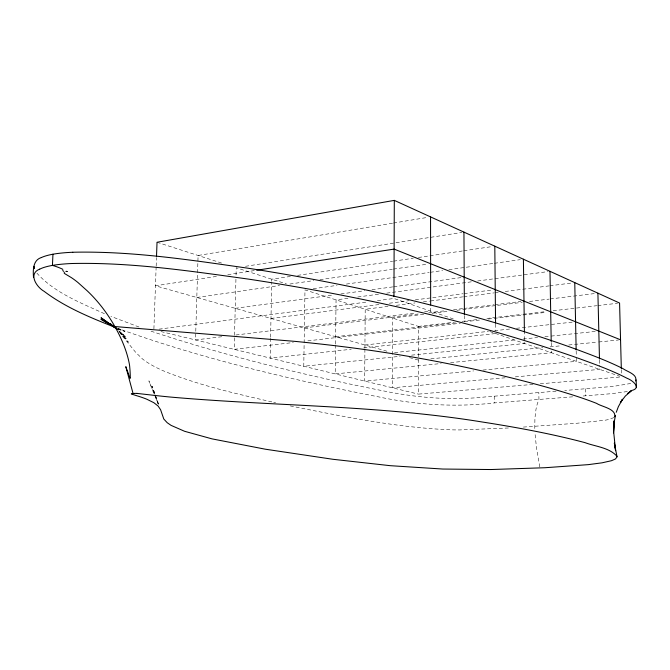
<?xml version="1.0" encoding="UTF-8"?>
<svg xmlns="http://www.w3.org/2000/svg" width="670" height="670" viewBox="0 0 670 670"><rect width="100%" height="100%" fill="white"/><g stroke="black" fill="none" stroke-linecap="round" stroke-linejoin="round"><path stroke-width="0.5" stroke-dasharray="3.35 2.51" d="M532.985 384.413L418.382 394.119L418.415 326.399L304.976 289.892L303.77 366.264L400.174 356.323M364.907 349.12L364.664 381.062L473.64 370.92M364.916 348.09L365.209 309.272L388.031 306.374M335.536 344.975L335.201 373.902L441.22 363.525M335.544 343.945L336.055 299.892L349.489 298.1M270.579 338.266L270.178 358.098L351.231 349.271M270.596 337.228L271.719 282.305M271.735 281.266L271.777 279.206L290.361 276.45M235.941 279.206L234.182 349.346L293.309 342.529M236.049 275.043L236.234 267.766L286.425 283.921M153.907 328.803L156.135 267.137M156.169 266.099L156.47 257.808M613.879 417.544L609.834 419.202A41.523 5.226 -0.6 0 1 605.06 420.224L577.297 423.214L522.407 427.142M630.696 383.475L613.326 386.389L564.735 390.484M627.296 391.556L612.079 393.633L582.473 396.062M65.333 271.836L66.506 271.434A3.509 2.496 78.5 0 1 67.201 271.626L67.335 271.693A97.016 71.288 82.6 0 0 64.647 270.211M392.494 223.21L198.086 255.479L195.514 339.95L222.448 336.65M393.524 223.035L427.468 217.407M245.505 266.308L461.881 232.431M216.418 276.417L155.457 285.788L388.541 351.666M227.783 274.675L254.642 270.546M297.589 275.378L392.578 261.308M393.617 261.158L413.231 258.252M418.398 257.489L462.794 250.915M463.824 250.764L492.735 246.476M196.804 297.472L279.566 285.521M289.917 284.03L313.711 280.596M319.917 279.7L392.335 269.24M393.365 269.097L427.51 264.164M313.259 288.728L337.069 285.378M346.382 284.072L429.202 272.439M430.232 272.296L442.661 270.554M448.867 269.683L493.38 263.427M494.418 263.285L520.297 259.65M235.212 308.326L333.643 294.934M340.904 293.946L364.731 290.705M371.984 289.716L392.712 286.902M393.742 286.76L461.094 277.589M357.755 296.994L379.463 294.097M386.699 293.133L472.476 281.676M477.643 280.99L547.918 271.601M159.05 329.154L368.073 301.868M377.386 300.646L393.943 298.485L453.841 319.129M270.981 318.443L378.952 304.557M389.337 303.217L409.06 300.679M415.291 299.884L463.045 293.736M464.084 293.602L492.115 290.001M396.33 305.319L415.006 302.941M423.306 301.885L429.529 301.098M430.567 300.964L462.727 296.869M463.757 296.743L493.849 292.916M494.879 292.782L499.033 292.254M505.255 291.458L548.831 285.923M549.861 285.788L571.652 283.016M235.915 335L416.162 312.923M424.453 311.902L430.668 311.14L430.668 307.019M304.381 327.881L420.392 313.736M428.683 312.731L445.257 310.713M453.54 309.699L462.869 308.56M463.9 308.434L493.941 304.775M494.979 304.649L520.875 301.492M423.716 314.322L392.612 318.099L392.335 387.788L505.925 377.713M432.008 313.309L447.56 311.424M456.89 310.294L522.215 302.363M529.476 301.475L549.174 299.088M550.212 298.962L595.831 293.418M418.415 326.399L453.665 322.312M461.965 321.349L478.556 319.423M486.847 318.451L522.106 314.364M523.136 314.238L545.95 311.592M553.211 310.746L596.761 305.696M597.799 305.57L617.497 303.284M335.628 336.709L457.183 322.639M464.461 321.793L481.085 319.875M488.355 319.029L546.536 312.295M307.832 340.854L460.315 323.267M364.932 344.991L488.413 331.382M494.636 330.695L510.205 328.987M516.428 328.3L572.465 322.119M363.701 347.914L495.674 333.543M394.546 352.562L515.858 339.807M523.119 339.045L537.633 337.512M544.894 336.75L550.078 336.206M551.117 336.097L595.697 331.407M411.581 355.142L524.568 343.501L524.426 333.158M430.835 358.852L542.801 347.604M550.062 346.876L561.46 345.728M568.721 345L597.749 342.085M598.779 341.985L618.477 340M450.575 362.612L551.402 352.747L551.335 348.651M482.986 370.049L576.393 361.356L576.309 357.185M515.305 376.875L599.725 369.388L599.625 365.25M540.28 383.793L621.542 376.909M556.041 391.188L486.052 396.849C451.655 400.71 416.916 397.787 383.098 390.828C304.448 375.317 226.401 356.097 150.264 330.938M572.666 396.824L494.284 402.93C455.843 407.36 416.949 405.015 379.111 396.983C290.922 379.597 202.993 359.078 118.33 328.593M508.413 427.988L459.687 429.939A39.12 4.774 0 0 1 451.287 429.839C396.724 427.669 342.99 416.505 289.591 405.769M273.72 402.327L275.588 402.737M271.853 401.908C235.363 393.524 198.605 385.258 163.857 371.038A473.866 83.407 -1.3 0 1 142.601 359.036L135.809 352.487L120.265 333.442M160.984 331.558L418.382 394.119M409.429 357.571L418.398 360.108M157.031 242.264L221.561 263.042M489.82 331.524L619.649 376.255M139.025 327.035L110.885 316.374M118.18 328.777L124.93 331.533L117.853 328.417M104.428 313.711C80.777 302.823 54.789 292.966 36.967 273.209M117.87 328.786L121.546 330.578L118.037 328.727M65.995 270.99L67.335 271.693L66.271 271.132M118.665 330.787L125.742 336.7L119.176 331.156M119.754 332.22L126.278 338.71L119.026 331.114M119.679 332.069L128.422 342.236L118.138 329.548M154.242 394.086L148.899 380.87L153.874 393.206M154.619 395.032L158.053 403.524M155.406 397.009L158.087 403.65M158.74 404.521L152.191 386.263L154.845 393.985M155.18 394.948L158.505 404.605M539.819 466.973L536.503 448.071L534.97 433.096M621.35 369.698L621.467 373.818M599.499 360.075L599.6 364.212M585.287 388.826L585.438 395.828M576.175 350.938L576.284 356.147M534.769 428.54L534.911 418.306L535.966 409.479A37.495 16.088 85.6 0 1 537.457 403.415L538.948 399.454L538.839 392.578M551.226 342.512L551.318 347.63M495.574 324.121L495.641 330.402M494.217 396.188L494.284 402.93M464.427 315.528L464.461 321.751"/><path stroke-width="1" d="M393.943 296.433L394.303 200.372L157.031 242.264L156.504 256.778M115.592 327.555C90.752 317.773 65.526 307.53 44.094 291.308C36.507 287.087 27.897 273.745 39.681 269.131M33.5 277.146C32.897 270.018 32.989 260.119 41.272 257.573M72.787 252.263A58.885 13.333 3.1 0 0 52.955 254.215L52.436 265.412A97.016 71.288 82.6 0 1 62.821 269.307M64.312 272.188L64.203 273.142A2.764 1.968 78.3 0 0 64.546 273.477L64.789 273.67A12.361 8.752 78 0 0 65.66 274.197L71.33 277.606A97.376 71.59 82.8 0 1 78.055 282.606L87.1 290.721A160.674 120.567 86 0 1 103.255 308.803L104.738 310.805A155.624 116.53 85.8 0 1 114.871 326.541L295.085 341.382A377.47 53.34 1.8 0 1 363.768 349.413C414.663 356.465 465.173 366.255 514.995 378.801A1377.177 127.476 3.7 0 1 550.665 388.34C566.133 392.838 581.602 397.478 596.61 403.382C601.769 406.858 616.4 408.725 614.708 416.857M615.429 415.383L614.273 421.874L613.519 432.904L614.021 420.869L613.67 431.907L615.579 450.684L614.348 443.029L617.062 456.957L615.387 459.017L611.442 460.717L602.062 462.819L588.243 464.645L544.978 467.727L490.817 469.536L442.803 469.042L390.258 465.683L332.856 459.277L265.395 449.21L212.08 438.883L184.593 431.287L171.093 425.383L167.215 422.711L163.798 419.035L160.591 409.713L158.07 405.995L153.807 402.678L146.856 399.245A202.156 25.594 2.6 0 0 136.772 395.744L131.303 393.977A5.628 0.787 1.8 0 1 132.342 393.591L133.925 393.432M130.256 378.248L130.281 378.089A2.764 1.893 84 0 0 130.298 377.687L130.256 375.694A115.257 84.638 83.3 0 0 130.022 370.46L129.679 366.364A32.143 22.437 83.5 0 0 129.251 363.425C126.664 350.402 121.329 338.082 114.871 326.541L116.538 328.995M635.562 380.987C638.024 374.371 626.894 371.616 622.907 368.592C608.41 361.339 593.218 355.603 578.043 349.958A2799.796 230.187 5.4 0 0 520.155 330.394C431.497 302.497 340.444 282.631 248.654 268.31C190.414 259.943 131.755 250.915 72.745 252.247M630.897 390.677C642.446 388.466 632.698 380.342 627.045 378.282C611.4 370.175 594.751 364.237 578.218 358.232A2806.873 222.884 5.2 0 0 520.272 339.288C431.38 312.22 340.234 292.991 248.394 279.105C190.037 270.99 131.295 262.23 72.218 263.503A58.968 12.914 3 0 0 52.394 265.404A58.993 12.923 3 0 0 39.764 269.147M616.258 412.284L618.36 406.682L622.472 399.253L620.37 402.536L625.336 396.054L631.4 390.769L627.53 393.65L629.641 392.092M620.37 402.536L620.973 401.598M256.71 270.228L394.128 249.098L620.554 339.791M137.023 393.416L148.036 394.655A230.857 37.394 1.1 0 0 170.239 397.042C274.005 406.213 378.659 405.157 481.722 421.916C516.428 427.318 551.042 433.649 585.01 442.644C595.596 446.614 609.34 447.501 617.053 456.362M394.303 200.372L619.574 303.041L621.325 368.659M111.027 325.034L100.969 319.23L116.588 328.384M109.821 323.945L101.028 317.773L117.225 329.171L110.031 323.551L117.099 329.472M62.771 270.211L63.449 271.451M129.829 378.031L127.694 371.716A18.626 12.646 83.4 0 1 126.647 369.162L125.826 366.658L133.062 393.499M34.505 268.645L34.069 266.342M636.182 379.949L636.391 387.268M597.908 293.167L599.474 359.036M574.76 282.623L576.158 349.899M549.986 271.325L551.209 341.491M523.404 259.215L524.409 332.127M494.803 246.175L495.566 323.074M463.942 232.113L464.419 314.498M430.55 216.887L430.659 304.959M134.05 393.424A5.628 0.787 1.8 0 1 137.157 393.407M41.322 257.582A58.533 13.266 3.1 0 1 52.964 254.215"/></g></svg>
